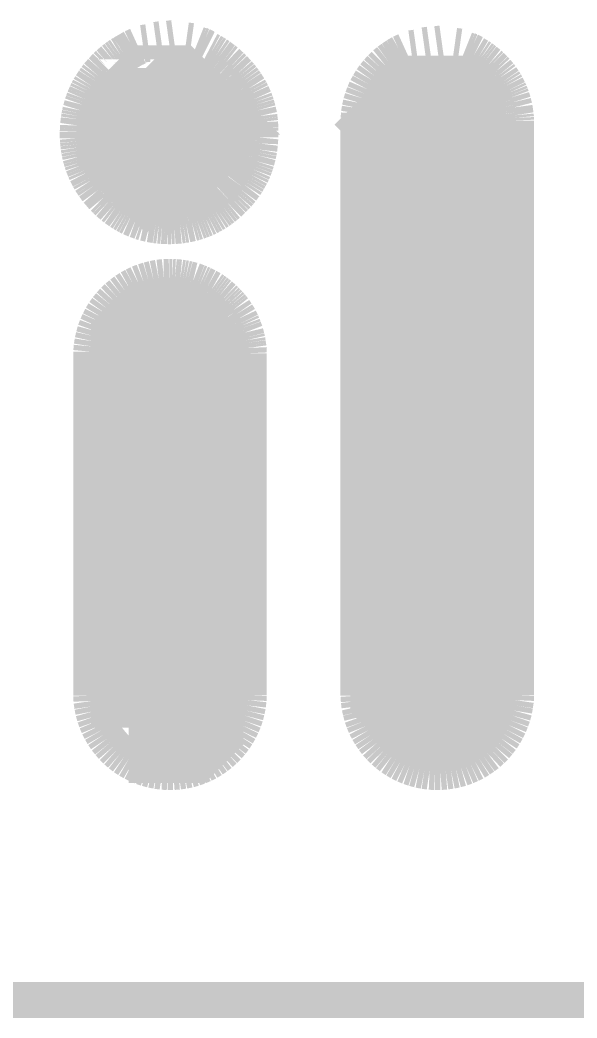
# Model space of a CAD drawing. Extents: x -91 to 88, y -70 to 91.
# Drawn here: x 28.754 to 31.104, y 35.446 to 39.657 of the extents above; entities that cross this region are included whole.
import ezdxf

# ---------------------------------------------------------------- set-up
doc = ezdxf.new("R2010")
doc.units = 0
doc.layers.add('BG_SILKSCREEN_TOP', color=2, linetype='CONTINUOUS')
doc.layers.add('PG_SILKSCREEN_TOP', color=254, linetype='CONTINUOUS')

msp = doc.modelspace()

# ---------------------------------------------------------------- linework, layer by layer
at = {"layer": 'BG_SILKSCREEN_TOP'}
for points, const_width in [([(29.249116, 39.545006), (29.230066, 39.536116)], 0.159258), ([(29.251656, 39.54653), (29.232098, 39.53764)], 0.159258), ([(29.271976, 39.556182), (29.29382, 39.55923)], 0.159258), ([(29.327856, 39.568882), (29.3497, 39.57193)], 0.159258), ([(29.381196, 39.573962), (29.40304, 39.57701)], 0.159258), ([(29.477208, 39.563802), (29.455364, 39.56685)], 0.159258), ([(29.509974, 39.5478), (29.499814, 39.551864)], 0.159258), ([(29.518864, 39.546276), (29.509466, 39.55034)], 0.159258), ([(29.51988, 39.543482), (29.509974, 39.5478)], 0.159258), ([(29.528516, 39.54145), (29.518864, 39.546276)], 0.159258), ([(29.529532, 39.538656), (29.51988, 39.543482)], 0.159258), ([(30.459172, 39.546022), (30.481016, 39.54907)], 0.159258), ([(30.512512, 39.551102), (30.534356, 39.55415)], 0.159258), ([(30.608524, 39.540942), (30.58668, 39.54399)], 0.159258), ([(29.179774, 39.507414), (29.169614, 39.500302)], 0.159258), ([(29.190188, 39.513764), (29.179774, 39.507414)], 0.159258), ([(29.201364, 39.520114), (29.190188, 39.513764)], 0.159258), ([(29.211524, 39.52494), (29.193998, 39.513256)], 0.159258), ([(29.213556, 39.526972), (29.19603, 39.515288)], 0.159258), ([(29.212032, 39.525956), (29.201364, 39.520114)], 0.159258), ([(29.230066, 39.536116), (29.211524, 39.52494)], 0.159258), ([(29.232098, 39.53764), (29.213556, 39.526972)], 0.159258), ([(29.538168, 39.536624), (29.528516, 39.54145)], 0.159258), ([(29.539184, 39.53383), (29.529532, 39.538656)], 0.159258), ([(29.561028, 39.52113), (29.549852, 39.526972)], 0.159258), ([(29.571696, 39.51478), (29.561028, 39.52113)], 0.159258), ([(29.58211, 39.50843), (29.571696, 39.51478)], 0.159258), ([(29.592778, 39.501064), (29.58211, 39.50843)], 0.159258), ([(29.602938, 39.493444), (29.592778, 39.501064)], 0.159258), ([(30.34284, 39.50208), (30.325314, 39.490396)], 0.159258), ([(30.344872, 39.504112), (30.327346, 39.492428)], 0.159258), ([(30.361382, 39.513256), (30.34284, 39.50208)], 0.159258), ([(30.363414, 39.51478), (30.344872, 39.504112)], 0.159258), ([(30.380432, 39.522146), (30.361382, 39.513256)], 0.159258), ([(30.382972, 39.52367), (30.363414, 39.51478)], 0.159258), ([(30.403292, 39.533322), (30.425136, 39.53637)], 0.159258), ([(30.64129, 39.52494), (30.63113, 39.529004)], 0.159258), ([(30.65018, 39.523416), (30.640782, 39.52748)], 0.159258), ([(30.651196, 39.520622), (30.64129, 39.52494)], 0.159258), ([(30.659832, 39.51859), (30.65018, 39.523416)], 0.159258), ([(30.660848, 39.515796), (30.651196, 39.520622)], 0.159258), ([(30.669484, 39.513764), (30.659832, 39.51859)], 0.159258), ([(30.6705, 39.51097), (30.660848, 39.515796)], 0.159258), ([(30.67939, 39.505636), (30.6705, 39.51097)], 0.159258), ([(30.688534, 39.500302), (30.67939, 39.505636)], 0.159258), ([(29.350716, 39.294308), (29.350716, 39.002208), (29.382466, 38.970458), (29.58973, 39.177468), (29.58973, 39.214806), (29.509974, 39.294308), (29.249878, 39.294308), (29.15412, 39.198804), (29.15412, 39.113714), (29.286962, 38.981126), (29.350716, 39.04488), (29.350716, 39.294308), (29.3878, 39.331646), (29.467556, 39.331646), (29.409136, 39.390066), (29.29763, 39.390066), (29.228542, 39.320978), (29.228542, 39.304976), (29.53131, 39.002208)], 0.318516), ([(29.120084, 39.4589), (29.111194, 39.449502)], 0.159258), ([(29.129736, 39.468044), (29.120084, 39.4589)], 0.159258), ([(29.139388, 39.476426), (29.129736, 39.468044)], 0.159258), ([(29.149294, 39.485062), (29.139388, 39.476426)], 0.159258), ([(29.159454, 39.492936), (29.149294, 39.485062)], 0.159258), ([(29.169614, 39.500302), (29.159454, 39.492936)], 0.159258), ([(29.613606, 39.48557), (29.602938, 39.493444)], 0.159258), ([(29.623766, 39.477696), (29.613606, 39.48557)], 0.159258), ([(29.633164, 39.468552), (29.623766, 39.477696)], 0.159258), ([(29.643324, 39.459408), (29.633164, 39.468552)], 0.159258), ([(29.652976, 39.45001), (29.643324, 39.459408)], 0.159258), ([(30.293818, 39.46652), (30.279086, 39.451534)], 0.159258), ([(30.310328, 39.479728), (30.293818, 39.46652)], 0.159258), ([(30.327346, 39.492428), (30.310328, 39.479728)], 0.159258), ([(30.697424, 39.49446), (30.688534, 39.500302)], 0.159258), ([(30.70606, 39.48811), (30.697424, 39.49446)], 0.159258), ([(30.714442, 39.48176), (30.70606, 39.48811)], 0.159258), ([(30.722316, 39.47541), (30.714442, 39.48176)], 0.159258), ([(30.730952, 39.468552), (30.722316, 39.47541)], 0.159258), ([(30.738318, 39.461694), (30.730952, 39.468552)], 0.159258), ([(30.745684, 39.454328), (30.738318, 39.461694)], 0.159258), ([(29.085032, 39.420292), (29.077158, 39.410132)], 0.159258), ([(29.093668, 39.430198), (29.085032, 39.420292)], 0.159258), ([(29.10205, 39.43985), (29.093668, 39.430198)], 0.159258), ([(29.111194, 39.449502), (29.10205, 39.43985)], 0.159258), ([(29.662374, 39.43985), (29.652976, 39.45001)], 0.159258), ([(29.671518, 39.430198), (29.662374, 39.43985)], 0.159258), ([(29.680408, 39.419784), (29.671518, 39.430198)], 0.159258), ([(29.688536, 39.409624), (29.680408, 39.419784)], 0.159258), ([(30.306518, 39.214806), (30.306518, 36.803584), (30.423358, 36.686744), (30.566868, 36.686744), (30.657038, 36.777168), (30.657038, 37.095684), (30.503114, 36.94176), (30.503114, 36.925758), (30.64637, 37.069268), (30.64637, 39.31031), (30.609286, 39.347394), (30.43936, 39.347394), (30.306518, 39.214806), (30.434026, 39.087298), (30.450028, 39.087298), (30.49778, 39.039546), (30.49778, 37.03193)], 0.318516), ([(30.2514, 39.419276), (30.239208, 39.402258)], 0.159258), ([(30.264608, 39.435532), (30.2514, 39.419276)], 0.159258), ([(30.279086, 39.451534), (30.264608, 39.435532)], 0.159258), ([(30.753304, 39.446708), (30.745684, 39.454328)], 0.159258), ([(30.76067, 39.438834), (30.753304, 39.446708)], 0.159258), ([(30.76702, 39.43096), (30.76067, 39.438834)], 0.159258), ([(30.773878, 39.422832), (30.76702, 39.43096)], 0.159258), ([(30.780228, 39.41445), (30.773878, 39.422832)], 0.159258), ([(29.055822, 39.378382), (29.049472, 39.367714)], 0.159258), ([(29.062934, 39.388796), (29.055822, 39.378382)], 0.159258), ([(29.069792, 39.399464), (29.062934, 39.388796)], 0.159258), ([(29.077158, 39.410132), (29.069792, 39.399464)], 0.159258), ([(29.69641, 39.398956), (29.688536, 39.409624)], 0.159258), ([(29.703776, 39.388288), (29.69641, 39.398956)], 0.159258), ([(29.710634, 39.37762), (29.703776, 39.388288)], 0.159258), ([(29.717746, 39.366698), (29.710634, 39.37762)], 0.159258), ([(30.228032, 39.383462), (30.217872, 39.36492)], 0.159258), ([(30.239208, 39.402258), (30.228032, 39.383462)], 0.159258), ([(30.78607, 39.405306), (30.780228, 39.41445)], 0.159258), ([(30.791912, 39.396924), (30.78607, 39.405306)], 0.159258), ([(30.797754, 39.38778), (30.791912, 39.396924)], 0.159258), ([(30.803088, 39.378382), (30.797754, 39.38778)], 0.159258), ([(30.807914, 39.36873), (30.803088, 39.378382)], 0.159258), ([(29.033216, 39.333678), (29.02839, 39.322502)], 0.159258), ([(29.038296, 39.345362), (29.033216, 39.333678)], 0.159258), ([(29.04363, 39.356538), (29.038296, 39.345362)], 0.159258), ([(29.049472, 39.367714), (29.04363, 39.356538)], 0.159258), ([(29.723588, 39.35603), (29.717746, 39.366698)], 0.159258), ([(29.72943, 39.344854), (29.723588, 39.35603)], 0.159258), ([(29.734764, 39.33317), (29.72943, 39.344854)], 0.159258), ([(29.739844, 39.321994), (29.734764, 39.33317)], 0.159258), ([(30.20949, 39.345362), (30.20187, 39.325042)], 0.159258), ([(30.217872, 39.36492), (30.20949, 39.345362)], 0.159258), ([(30.81274, 39.359078), (30.807914, 39.36873)], 0.159258), ([(30.817058, 39.34968), (30.81274, 39.359078)], 0.159258), ([(30.821122, 39.33952), (30.817058, 39.34968)], 0.159258), ([(30.824932, 39.32936), (30.821122, 39.33952)], 0.159258), ([(29.019754, 39.298626), (29.016706, 39.286434)], 0.159258), ([(29.024072, 39.310818), (29.019754, 39.298626)], 0.159258), ([(29.02839, 39.322502), (29.024072, 39.310818)], 0.159258), ([(29.744162, 39.31031), (29.739844, 39.321994)], 0.159258), ([(29.747972, 39.298626), (29.744162, 39.31031)], 0.159258), ([(29.751528, 39.286434), (29.747972, 39.298626)], 0.159258), ([(30.19552, 39.30396), (30.190948, 39.282624)], 0.159258), ([(30.20187, 39.325042), (30.19552, 39.30396)], 0.159258), ([(30.82798, 39.3192), (30.824932, 39.32936)], 0.159258), ([(30.831282, 39.308786), (30.82798, 39.3192)], 0.159258), ([(30.833822, 39.298118), (30.831282, 39.308786)], 0.159258), ([(30.836616, 39.28745), (30.833822, 39.298118)], 0.159258), ([(29.00807, 39.249858), (29.006038, 39.236904)], 0.159258), ([(29.010356, 39.26205), (29.00807, 39.249858)], 0.159258), ([(29.012896, 39.274242), (29.010356, 39.26205)], 0.159258), ([(29.016706, 39.286434), (29.012896, 39.274242)], 0.159258), ([(29.75483, 39.27475), (29.751528, 39.286434)], 0.159258), ([(29.75737, 39.262558), (29.75483, 39.27475)], 0.159258), ([(29.760164, 39.250366), (29.75737, 39.262558)], 0.159258), ([(29.761688, 39.238174), (29.760164, 39.250366)], 0.159258), ([(30.187646, 39.261034), (30.186122, 39.238682)], 0.159258), ([(30.190948, 39.282624), (30.187646, 39.261034)], 0.159258), ([(30.83814, 39.276274), (30.836616, 39.28745)], 0.159258), ([(30.839664, 39.265606), (30.83814, 39.276274)], 0.159258), ([(30.841442, 39.25443), (30.839664, 39.265606)], 0.159258), ([(30.842458, 39.243508), (30.841442, 39.25443)], 0.159258), ([(29.002736, 39.210996), (29.002228, 39.197788)], 0.159258), ([(29.004514, 39.223696), (29.002736, 39.210996)], 0.159258), ([(29.006038, 39.236904), (29.004514, 39.223696)], 0.159258), ([(29.763212, 39.22522), (29.761688, 39.238174)], 0.159258), ([(29.76372, 39.213028), (29.763212, 39.22522)], 0.159258), ([(29.764482, 39.200328), (29.76372, 39.213028)], 0.159258), ([(30.186122, 39.238682), (30.185614, 39.221664)], 0.159258), ([(30.185614, 39.221664), (30.185614, 39.201852)], 0.159258), ([(30.842966, 39.232332), (30.842458, 39.243508)], 0.159258), ([(30.842966, 39.222172), (30.842966, 39.232332)], 0.159258), ([(30.842966, 39.20617), (30.842966, 39.222172)], 0.159258), ([(30.842966, 39.167562), (30.842966, 39.20617)], 0.159258), ([(29.002228, 39.197788), (29.00172, 39.184326)], 0.159258), ([(29.00172, 39.184326), (29.00172, 39.171118)], 0.159258), ([(29.00172, 39.171118), (29.00172, 39.15791)], 0.159258), ([(29.76499, 39.18712), (29.764482, 39.200328)], 0.159258), ([(29.764482, 39.17442), (29.76499, 39.18712)], 0.159258), ([(29.764482, 39.160958), (29.764482, 39.17442)], 0.159258), ([(30.185614, 39.201852), (30.185614, 39.16045)], 0.159258), ([(30.842966, 39.107872), (30.842966, 39.167562)], 0.159258), ([(29.00172, 39.15791), (29.002736, 39.14521)], 0.159258), ([(29.002736, 39.14521), (29.004006, 39.13251)], 0.159258), ([(29.004006, 39.13251), (29.00553, 39.119556)], 0.159258), ([(29.759656, 39.110158), (29.76118, 39.122858)], 0.159258), ([(29.76118, 39.122858), (29.762704, 39.135558)], 0.159258), ([(29.762704, 39.135558), (29.763212, 39.148258)], 0.159258), ([(29.763212, 39.148258), (29.764482, 39.160958)], 0.159258), ([(30.185614, 39.16045), (30.185614, 39.097966)], 0.159258), ([(29.00553, 39.119556), (29.007562, 39.106856)], 0.159258), ([(29.007562, 39.106856), (29.009848, 39.094664)], 0.159258), ([(29.009848, 39.094664), (29.012388, 39.082472)], 0.159258), ([(29.012388, 39.082472), (29.01569, 39.070788)], 0.159258), ([(29.751528, 39.073328), (29.75483, 39.085774)], 0.159258), ([(29.75483, 39.085774), (29.75737, 39.097966)], 0.159258), ([(29.75737, 39.097966), (29.759656, 39.110158)], 0.159258), ([(30.185614, 39.097966), (30.185614, 39.017194)], 0.159258), ([(30.842966, 39.029894), (30.842966, 39.107872)], 0.159258), ([(29.01569, 39.070788), (29.019246, 39.058596)], 0.159258), ([(29.019246, 39.058596), (29.023056, 39.046912)], 0.159258), ([(29.023056, 39.046912), (29.027374, 39.035736)], 0.159258), ([(29.736288, 39.026592), (29.740606, 39.038276)], 0.159258), ([(29.740606, 39.038276), (29.74467, 39.04996)], 0.159258), ([(29.74467, 39.04996), (29.74848, 39.061644)], 0.159258), ([(29.74848, 39.061644), (29.751528, 39.073328)], 0.159258), ([(29.027374, 39.035736), (29.031946, 39.024052)], 0.159258), ([(29.031946, 39.024052), (29.036772, 39.012876)], 0.159258), ([(29.036772, 39.012876), (29.042614, 39.0017)], 0.159258), ([(29.042614, 39.0017), (29.048456, 38.990524)], 0.159258), ([(29.720286, 38.993826), (29.726128, 39.004494)], 0.159258), ([(29.726128, 39.004494), (29.731462, 39.01567)], 0.159258), ([(29.731462, 39.01567), (29.736288, 39.026592)], 0.159258), ([(30.185614, 39.017194), (30.185614, 38.92042)], 0.159258), ([(30.842966, 38.935406), (30.842966, 39.029894)], 0.159258), ([(29.048456, 38.990524), (29.054298, 38.979856)], 0.159258), ([(29.054298, 38.979856), (29.061156, 38.969442)], 0.159258), ([(29.061156, 38.969442), (29.068268, 38.958774)], 0.159258), ([(29.068268, 38.958774), (29.075634, 38.948614)], 0.159258), ([(29.693108, 38.951408), (29.700728, 38.961314)], 0.159258), ([(29.700728, 38.961314), (29.707586, 38.971982)], 0.159258), ([(29.707586, 38.971982), (29.713936, 38.98265)], 0.159258), ([(29.713936, 38.98265), (29.720286, 38.993826)], 0.159258), ([(29.075634, 38.948614), (29.083, 38.938454)], 0.159258), ([(29.083, 38.938454), (29.091636, 38.928548)], 0.159258), ([(29.091636, 38.928548), (29.100018, 38.918896)], 0.159258), ([(29.100018, 38.918896), (29.1084, 38.908736)], 0.159258), ([(29.650182, 38.901878), (29.659834, 38.91153)], 0.159258), ([(29.659834, 38.91153), (29.668724, 38.920928)], 0.159258), ([(29.668724, 38.920928), (29.67736, 38.931088)], 0.159258), ([(29.67736, 38.931088), (29.685742, 38.941248)], 0.159258), ([(29.685742, 38.941248), (29.693108, 38.951408)], 0.159258), ([(30.185614, 38.92042), (30.185614, 38.809422)], 0.159258), ([(30.842966, 38.825932), (30.842966, 38.935406)], 0.159258), ([(29.1084, 38.908736), (29.118052, 38.899338)], 0.159258), ([(29.118052, 38.899338), (29.127704, 38.890194)], 0.159258), ([(29.127704, 38.890194), (29.13761, 38.881812)], 0.159258), ([(29.13761, 38.881812), (29.147262, 38.873176)], 0.159258), ([(29.147262, 38.873176), (29.157422, 38.865302)], 0.159258), ([(29.610812, 38.867334), (29.620972, 38.875462)], 0.159258), ([(29.620972, 38.875462), (29.631132, 38.883844)], 0.159258), ([(29.631132, 38.883844), (29.64053, 38.892988)], 0.159258), ([(29.64053, 38.892988), (29.650182, 38.901878)], 0.159258), ([(29.157422, 38.865302), (29.16809, 38.857936)], 0.159258), ([(29.16809, 38.857936), (29.177996, 38.850824)], 0.159258), ([(29.177996, 38.850824), (29.188664, 38.843966)], 0.159258), ([(29.188664, 38.843966), (29.199332, 38.837616)], 0.159258), ([(29.199332, 38.837616), (29.21, 38.831774)], 0.159258), ([(29.21, 38.831774), (29.221176, 38.825932)], 0.159258), ([(29.536644, 38.822122), (29.54782, 38.827456)], 0.159258), ([(29.54782, 38.827456), (29.558742, 38.833298)], 0.159258), ([(29.558742, 38.833298), (29.56941, 38.83914)], 0.159258), ([(29.56941, 38.83914), (29.580078, 38.84549)], 0.159258), ([(29.580078, 38.84549), (29.590746, 38.852602)], 0.159258), ([(29.590746, 38.852602), (29.600906, 38.859968)], 0.159258), ([(29.600906, 38.859968), (29.610812, 38.867334)], 0.159258), ([(29.221176, 38.825932), (29.232352, 38.821106)], 0.159258), ([(29.232352, 38.821106), (29.243528, 38.81628)], 0.159258), ([(29.243528, 38.81628), (29.255212, 38.812216)], 0.159258), ([(29.255212, 38.812216), (29.266134, 38.807898)], 0.159258), ([(29.266134, 38.807898), (29.277818, 38.804088)], 0.159258), ([(29.277818, 38.804088), (29.29001, 38.801548)], 0.159258), ([(29.29001, 38.801548), (29.302456, 38.798246)], 0.159258), ([(29.302456, 38.798246), (29.314648, 38.796214)], 0.159258), ([(29.314648, 38.796214), (29.32684, 38.794182)], 0.159258), ([(29.32684, 38.794182), (29.33954, 38.792404)], 0.159258), ([(29.33954, 38.792404), (29.35224, 38.791388)], 0.159258), ([(29.35224, 38.791388), (29.36494, 38.79088)], 0.159258), ([(29.36494, 38.79088), (29.378402, 38.790372)], 0.159258), ([(29.378402, 38.790372), (29.391102, 38.790372)], 0.159258), ([(29.391102, 38.790372), (29.40431, 38.79088)], 0.159258), ([(29.40431, 38.79088), (29.41701, 38.791896)], 0.159258), ([(29.41701, 38.791896), (29.42971, 38.792912)], 0.159258), ([(29.42971, 38.792912), (29.442664, 38.79469)], 0.159258), ([(29.442664, 38.79469), (29.454856, 38.796722)], 0.159258), ([(29.454856, 38.796722), (29.467048, 38.799516)], 0.159258), ([(29.467048, 38.799516), (29.47924, 38.802056)], 0.159258), ([(29.47924, 38.802056), (29.490924, 38.805358)], 0.159258), ([(29.490924, 38.805358), (29.502608, 38.808914)], 0.159258), ([(29.502608, 38.808914), (29.514292, 38.813232)], 0.159258), ([(29.514292, 38.813232), (29.525468, 38.81755)], 0.159258), ([(29.525468, 38.81755), (29.536644, 38.822122)], 0.159258), ([(30.185614, 38.809422), (30.185614, 38.686232)], 0.159258), ([(30.842966, 38.704266), (30.842966, 38.825932)], 0.159258), ([(30.842966, 38.572694), (30.842966, 38.704266)], 0.159258), ([(30.185614, 38.686232), (30.185614, 38.552882)], 0.159258), ([(29.25572, 38.54196), (29.236416, 38.532308)], 0.159258), ([(29.275786, 38.549834), (29.25572, 38.54196)], 0.159258), ([(29.296614, 38.556184), (29.275786, 38.549834)], 0.159258), ([(29.317188, 38.561518), (29.296614, 38.556184)], 0.159258), ([(29.339032, 38.565836), (29.317188, 38.561518)], 0.159258), ([(29.361384, 38.568376), (29.339032, 38.565836)], 0.159258), ([(29.383482, 38.568884), (29.361384, 38.568376)], 0.159258), ([(29.396944, 38.568884), (29.383482, 38.568884)], 0.159258), ([(29.40812, 38.568376), (29.396944, 38.568884)], 0.159258), ([(29.419296, 38.56736), (29.40812, 38.568376)], 0.159258), ([(29.430218, 38.566344), (29.419296, 38.56736)], 0.159258), ([(29.441394, 38.564566), (29.430218, 38.566344)], 0.159258), ([(29.452062, 38.562534), (29.441394, 38.564566)], 0.159258), ([(29.46273, 38.559994), (29.452062, 38.562534)], 0.159258), ([(29.473398, 38.5572), (29.46273, 38.559994)], 0.159258), ([(29.484066, 38.55466), (29.473398, 38.5572)], 0.159258), ([(29.493972, 38.55085), (29.484066, 38.55466)], 0.159258), ([(29.504132, 38.54704), (29.493972, 38.55085)], 0.159258), ([(29.514292, 38.542976), (29.504132, 38.54704)], 0.159258), ([(29.52369, 38.538658), (29.514292, 38.542976)], 0.159258), ([(29.533342, 38.533832), (29.52369, 38.538658)], 0.159258), ([(29.542994, 38.529006), (29.533342, 38.533832)], 0.159258), ([(30.185614, 38.552882), (30.185614, 38.412674)], 0.159258), ([(30.842966, 38.432994), (30.842966, 38.572694)], 0.159258), ([(29.182822, 38.497764), (29.16682, 38.484048)], 0.159258), ([(29.19984, 38.510464), (29.182822, 38.497764)], 0.159258), ([(29.217874, 38.522148), (29.19984, 38.510464)], 0.159258), ([(29.236416, 38.532308), (29.217874, 38.522148)], 0.159258), ([(29.552392, 38.523672), (29.542994, 38.529006)], 0.159258), ([(29.561536, 38.518592), (29.552392, 38.523672)], 0.159258), ([(29.569918, 38.51275), (29.561536, 38.518592)], 0.159258), ([(29.579062, 38.506146), (29.569918, 38.51275)], 0.159258), ([(29.587444, 38.499796), (29.579062, 38.506146)], 0.159258), ([(29.595572, 38.493446), (29.587444, 38.499796)], 0.159258), ([(29.603446, 38.486588), (29.595572, 38.493446)], 0.159258), ([(29.137102, 38.453568), (29.123894, 38.437312)], 0.159258), ([(29.21254, 36.670996), (29.21254, 38.311836), (29.292296, 38.391592), (29.419804, 38.391592), (29.536644, 38.274752), (29.536644, 36.665662), (29.467556, 36.596574), (29.371798, 36.596574), (29.371798, 38.280086), (29.398468, 38.306502), (29.493972, 38.210998), (29.493972, 36.936426)], 0.318516), ([(29.15158, 38.46957), (29.137102, 38.453568)], 0.159258), ([(29.16682, 38.484048), (29.15158, 38.46957)], 0.159258), ([(29.61132, 38.47973), (29.603446, 38.486588)], 0.159258), ([(29.61894, 38.472364), (29.61132, 38.47973)], 0.159258), ([(29.626306, 38.464744), (29.61894, 38.472364)], 0.159258), ([(29.633672, 38.45687), (29.626306, 38.464744)], 0.159258), ([(29.64053, 38.448996), (29.633672, 38.45687)], 0.159258), ([(29.647642, 38.44036), (29.64053, 38.448996)], 0.159258), ([(29.111702, 38.420294), (29.100526, 38.401752)], 0.159258), ([(29.123894, 38.437312), (29.111702, 38.420294)], 0.159258), ([(29.653992, 38.432486), (29.647642, 38.44036)], 0.159258), ([(29.659834, 38.423342), (29.653992, 38.432486)], 0.159258), ([(29.665676, 38.41496), (29.659834, 38.423342)], 0.159258), ([(29.671518, 38.405308), (29.665676, 38.41496)], 0.159258), ([(30.185614, 38.412674), (30.185614, 38.266116)], 0.159258), ([(30.842966, 38.287452), (30.842966, 38.432994)], 0.159258), ([(29.090874, 38.382956), (29.081984, 38.363398)], 0.159258), ([(29.100526, 38.401752), (29.090874, 38.382956)], 0.159258), ([(29.676852, 38.396418), (29.671518, 38.405308)], 0.159258), ([(29.681424, 38.386766), (29.676852, 38.396418)], 0.159258), ([(29.68625, 38.377114), (29.681424, 38.386766)], 0.159258), ([(29.690568, 38.367716), (29.68625, 38.377114)], 0.159258), ([(29.694378, 38.357556), (29.690568, 38.367716)], 0.159258), ([(29.068776, 38.321996), (29.06395, 38.30066)], 0.159258), ([(29.074618, 38.343332), (29.068776, 38.321996)], 0.159258), ([(29.081984, 38.363398), (29.074618, 38.343332)], 0.159258), ([(29.697934, 38.347396), (29.694378, 38.357556)], 0.159258), ([(29.701744, 38.33749), (29.697934, 38.347396)], 0.159258), ([(29.704284, 38.326822), (29.701744, 38.33749)], 0.159258), ([(29.707078, 38.316154), (29.704284, 38.326822)], 0.159258), ([(29.06395, 38.30066), (29.060648, 38.27907)], 0.159258), ([(29.709618, 38.305486), (29.707078, 38.316154)], 0.159258), ([(29.711396, 38.29431), (29.709618, 38.305486)], 0.159258), ([(29.71292, 38.283642), (29.711396, 38.29431)], 0.159258), ([(29.714444, 38.27272), (29.71292, 38.283642)], 0.159258), ([(30.842966, 38.137592), (30.842966, 38.287452)], 0.159258), ([(29.060648, 38.27907), (29.058616, 38.256718)], 0.159258), ([(29.058616, 38.256718), (29.058616, 38.2397)], 0.159258), ([(29.058616, 38.2397), (29.058616, 38.228524)], 0.159258), ([(29.714952, 38.261544), (29.714444, 38.27272)], 0.159258), ([(29.71546, 38.250368), (29.714952, 38.261544)], 0.159258), ([(29.71546, 38.240208), (29.71546, 38.250368)], 0.159258), ([(29.71546, 38.231064), (29.71546, 38.240208)], 0.159258), ([(30.185614, 38.266116), (30.185614, 38.11651)], 0.159258), ([(29.058616, 38.228524), (29.058616, 38.203632)], 0.159258), ([(29.058616, 38.203632), (29.058616, 38.166802)], 0.159258), ([(29.71546, 38.207696), (29.71546, 38.231064)], 0.159258), ([(29.71546, 38.172644), (29.71546, 38.207696)], 0.159258), ([(29.058616, 38.166802), (29.058616, 38.11905)], 0.159258), ([(29.71546, 38.12667), (29.71546, 38.172644)], 0.159258), ([(29.058616, 38.11905), (29.058616, 38.061646)], 0.159258), ([(29.71546, 38.070282), (29.71546, 38.12667)], 0.159258), ([(30.185614, 38.11651), (30.185614, 37.965126)], 0.159258), ([(30.842966, 37.98697), (30.842966, 38.137592)], 0.159258), ([(29.71546, 38.00602), (29.71546, 38.070282)], 0.159258), ([(29.058616, 38.061646), (29.058616, 37.99586)], 0.159258), ([(29.058616, 37.99586), (29.058616, 37.923216)], 0.159258), ([(29.71546, 37.933884), (29.71546, 38.00602)], 0.159258), ([(30.842966, 37.836094), (30.842966, 37.98697)], 0.159258), ([(30.185614, 37.965126), (30.185614, 37.814758)], 0.159258), ([(29.058616, 37.923216), (29.058616, 37.844476)], 0.159258), ([(29.71546, 37.855652), (29.71546, 37.933884)], 0.159258), ([(29.058616, 37.844476), (29.058616, 37.761164)], 0.159258), ([(29.71546, 37.773356), (29.71546, 37.855652)], 0.159258), ([(30.842966, 37.688012), (30.842966, 37.836094)], 0.159258), ([(30.185614, 37.814758), (30.185614, 37.667184)], 0.159258), ([(29.058616, 37.761164), (29.058616, 37.67455)], 0.159258), ([(29.71546, 37.686742), (29.71546, 37.773356)], 0.159258), ([(29.058616, 37.67455), (29.058616, 37.585904)], 0.159258), ([(29.71546, 37.598604), (29.71546, 37.686742)], 0.159258), ([(30.185614, 37.667184), (30.185614, 37.524944)], 0.159258), ([(30.842966, 37.544502), (30.842966, 37.688012)], 0.159258), ([(29.058616, 37.585904), (29.058616, 37.496242)], 0.159258), ([(29.71546, 37.508942), (29.71546, 37.598604)], 0.159258), ([(30.185614, 37.524944), (30.185614, 37.389308)], 0.159258), ([(30.842966, 37.408104), (30.842966, 37.544502)], 0.159258), ([(29.058616, 37.496242), (29.058616, 37.406834)], 0.159258), ([(29.71546, 37.419788), (29.71546, 37.508942)], 0.159258), ([(29.058616, 37.406834), (29.058616, 37.319966)], 0.159258), ([(29.71546, 37.332158), (29.71546, 37.419788)], 0.159258), ([(30.842966, 37.280596), (30.842966, 37.408104)], 0.159258), ([(30.185614, 37.389308), (30.185614, 37.26307)], 0.159258), ([(29.058616, 37.319966), (29.058616, 37.235384)], 0.159258), ([(29.71546, 37.247068), (29.71546, 37.332158)], 0.159258), ([(30.842966, 37.164264), (30.842966, 37.280596)], 0.159258), ([(29.058616, 37.235384), (29.058616, 37.15512)], 0.159258), ([(29.71546, 37.166296), (29.71546, 37.247068)], 0.159258), ([(30.185614, 37.26307), (30.185614, 37.148262)], 0.159258), ([(29.058616, 37.15512), (29.058616, 37.080952)], 0.159258), ([(29.71546, 37.090858), (29.71546, 37.166296)], 0.159258), ([(30.185614, 37.148262), (30.185614, 37.047424)], 0.159258), ([(30.842966, 37.060632), (30.842966, 37.164264)], 0.159258), ([(29.058616, 37.080952), (29.058616, 37.01288)], 0.159258), ([(29.71546, 37.022024), (29.71546, 37.090858)], 0.159258), ([(30.842966, 36.973002), (30.842966, 37.060632)], 0.159258), ([(29.71546, 36.96081), (29.71546, 37.022024)], 0.159258), ([(30.185614, 37.047424), (30.185614, 36.961826)], 0.159258), ([(29.058616, 37.01288), (29.058616, 36.952936)], 0.159258), ([(29.058616, 36.952936), (29.058616, 36.90239)], 0.159258), ([(29.71546, 36.90874), (29.71546, 36.96081)], 0.159258), ([(30.185614, 36.961826), (30.185614, 36.894008)], 0.159258), ([(30.842966, 36.90239), (30.842966, 36.973002)], 0.159258), ([(29.058616, 36.90239), (29.058616, 36.862004)], 0.159258), ([(29.71546, 36.867338), (29.71546, 36.90874)], 0.159258), ([(30.185614, 36.894008), (30.185614, 36.846256)], 0.159258), ([(30.842966, 36.851336), (30.842966, 36.90239)], 0.159258), ([(29.058616, 36.862004), (29.058616, 36.83381)], 0.159258), ([(29.71546, 36.837112), (29.71546, 36.867338)], 0.159258), ([(30.842966, 36.822126), (30.842966, 36.851336)], 0.159258), ([(29.058616, 36.83381), (29.058616, 36.81857)], 0.159258), ([(29.058616, 36.81857), (29.058616, 36.806378)], 0.159258), ([(29.058616, 36.806378), (29.059632, 36.784026)], 0.159258), ([(29.714444, 36.787328), (29.71546, 36.809426)], 0.159258), ([(29.71546, 36.819586), (29.71546, 36.837112)], 0.159258), ([(29.71546, 36.809426), (29.71546, 36.819586)], 0.159258), ([(30.185614, 36.846256), (30.185614, 36.820094)], 0.159258), ([(30.185614, 36.820094), (30.185614, 36.806378)], 0.159258), ([(30.185614, 36.806378), (30.187138, 36.784026)], 0.159258), ([(30.84195, 36.787328), (30.842966, 36.809426)], 0.159258), ([(30.842966, 36.809426), (30.842966, 36.822126)], 0.159258), ([(29.059632, 36.784026), (29.062934, 36.761674)], 0.159258), ([(29.707586, 36.743132), (29.711904, 36.764976)], 0.159258), ([(29.711904, 36.764976), (29.714444, 36.787328)], 0.159258), ([(30.187138, 36.784026), (30.189678, 36.761674)], 0.159258), ([(30.835092, 36.74364), (30.838648, 36.764976)], 0.159258), ([(30.838648, 36.764976), (30.84195, 36.787328)], 0.159258), ([(29.062934, 36.761674), (29.066998, 36.740592)], 0.159258), ([(29.066998, 36.740592), (29.07284, 36.719256)], 0.159258), ([(29.695394, 36.70173), (29.702252, 36.722304)], 0.159258), ([(29.702252, 36.722304), (29.707586, 36.743132)], 0.159258), ([(30.189678, 36.761674), (30.194504, 36.740592)], 0.159258), ([(30.194504, 36.740592), (30.199838, 36.719256)], 0.159258), ([(30.822138, 36.70173), (30.82925, 36.722304)], 0.159258), ([(30.82925, 36.722304), (30.835092, 36.74364)], 0.159258), ([(29.07284, 36.719256), (29.079952, 36.698936)], 0.159258), ([(29.079952, 36.698936), (29.088334, 36.67887)], 0.159258), ([(29.677868, 36.662868), (29.687266, 36.682172)], 0.159258), ([(29.687266, 36.682172), (29.695394, 36.70173)], 0.159258), ([(30.199838, 36.719256), (30.207204, 36.698936)], 0.159258), ([(30.207204, 36.698936), (30.215332, 36.67887)], 0.159258), ([(30.804612, 36.662868), (30.814264, 36.682172)], 0.159258), ([(30.814264, 36.682172), (30.822138, 36.70173)], 0.159258), ([(29.088334, 36.67887), (29.097986, 36.65982)], 0.159258), ([(29.097986, 36.65982), (29.1084, 36.641786)], 0.159258), ([(29.1084, 36.641786), (29.120084, 36.62426)], 0.159258), ([(29.655516, 36.626292), (29.6672, 36.644326)], 0.159258), ([(29.6672, 36.644326), (29.677868, 36.662868)], 0.159258), ([(30.215332, 36.67887), (30.22473, 36.660328)], 0.159258), ([(30.22473, 36.660328), (30.235906, 36.641786)], 0.159258), ([(30.235906, 36.641786), (30.24759, 36.62426)], 0.159258), ([(30.782514, 36.626292), (30.794198, 36.644326)], 0.159258), ([(30.794198, 36.644326), (30.804612, 36.662868)], 0.159258), ([(29.120084, 36.62426), (29.133546, 36.607242)], 0.159258), ([(29.133546, 36.607242), (29.147262, 36.59124)], 0.159258), ([(29.628846, 36.593272), (29.642816, 36.609782)], 0.159258), ([(29.642816, 36.609782), (29.655516, 36.626292)], 0.159258), ([(30.24759, 36.62426), (30.26029, 36.607242)], 0.159258), ([(30.26029, 36.607242), (30.274768, 36.59124)], 0.159258), ([(30.755844, 36.593272), (30.76956, 36.609782)], 0.159258), ([(30.76956, 36.609782), (30.782514, 36.626292)], 0.159258), ([(29.147262, 36.59124), (29.162248, 36.576254)], 0.159258), ([(29.162248, 36.576254), (29.177996, 36.562538)], 0.159258), ([(29.177996, 36.562538), (29.195014, 36.54933)], 0.159258), ([(29.581602, 36.551362), (29.598112, 36.564062)], 0.159258), ([(29.598112, 36.564062), (29.614114, 36.57854)], 0.159258), ([(29.614114, 36.57854), (29.628846, 36.593272)], 0.159258), ([(30.274768, 36.59124), (30.2895, 36.576254)], 0.159258), ([(30.2895, 36.576254), (30.305502, 36.562538)], 0.159258), ([(30.305502, 36.562538), (30.322012, 36.54933)], 0.159258), ([(30.7086, 36.551362), (30.725618, 36.564062)], 0.159258), ([(30.725618, 36.564062), (30.741112, 36.57854)], 0.159258), ([(30.741112, 36.57854), (30.755844, 36.593272)], 0.159258), ([(29.195014, 36.54933), (29.21254, 36.537646)], 0.159258), ([(29.21254, 36.537646), (29.231082, 36.526978)], 0.159258), ([(29.231082, 36.526978), (29.250386, 36.517326)], 0.159258), ([(29.250386, 36.517326), (29.269944, 36.508944)], 0.159258), ([(29.506926, 36.50996), (29.526992, 36.518596)], 0.159258), ([(29.526992, 36.518596), (29.545534, 36.527994)], 0.159258), ([(29.545534, 36.527994), (29.564076, 36.53917)], 0.159258), ([(29.564076, 36.53917), (29.581602, 36.551362)], 0.159258), ([(30.322012, 36.54933), (30.340046, 36.537646)], 0.159258), ([(30.340046, 36.537646), (30.35808, 36.526978)], 0.159258), ([(30.35808, 36.526978), (30.37713, 36.517326)], 0.159258), ([(30.37713, 36.517326), (30.396942, 36.508944)], 0.159258), ([(30.634178, 36.50996), (30.65399, 36.518596)], 0.159258), ([(30.65399, 36.518596), (30.67304, 36.527994)], 0.159258), ([(30.67304, 36.527994), (30.691074, 36.53917)], 0.159258), ([(30.691074, 36.53917), (30.7086, 36.551362)], 0.159258), ([(29.269944, 36.508944), (29.29001, 36.502086)], 0.159258), ([(29.29001, 36.502086), (29.311346, 36.496244)], 0.159258), ([(29.311346, 36.496244), (29.332682, 36.491926)], 0.159258), ([(29.332682, 36.491926), (29.355034, 36.488624)], 0.159258), ([(29.355034, 36.488624), (29.377132, 36.487608)], 0.159258), ([(29.377132, 36.487608), (29.399992, 36.487608)], 0.159258), ([(29.399992, 36.487608), (29.422344, 36.489386)], 0.159258), ([(29.422344, 36.489386), (29.444188, 36.492434)], 0.159258), ([(29.444188, 36.492434), (29.466032, 36.496752)], 0.159258), ([(29.466032, 36.496752), (29.486606, 36.502594)], 0.159258), ([(29.486606, 36.502594), (29.506926, 36.50996)], 0.159258), ([(30.396942, 36.508944), (30.417516, 36.502086)], 0.159258), ([(30.417516, 36.502086), (30.438344, 36.496244)], 0.159258), ([(30.438344, 36.496244), (30.460188, 36.491926)], 0.159258), ([(30.460188, 36.491926), (30.481778, 36.488624)], 0.159258), ([(30.481778, 36.488624), (30.504638, 36.487608)], 0.159258), ([(30.504638, 36.487608), (30.52699, 36.487608)], 0.159258), ([(30.52699, 36.487608), (30.54985, 36.489386)], 0.159258), ([(30.54985, 36.489386), (30.571694, 36.492434)], 0.159258), ([(30.571694, 36.492434), (30.592776, 36.496752)], 0.159258), ([(30.592776, 36.496752), (30.614112, 36.502594)], 0.159258), ([(30.614112, 36.502594), (30.634178, 36.50996)], 0.159258)]:
    msp.add_lwpolyline(points, dxfattribs=dict(at, const_width=const_width))
at = {"layer": 'PG_SILKSCREEN_TOP', "const_width": 0.1524}
msp.add_lwpolyline([(-3.87731, 35.522154), (47.55261, 35.522154)], dxfattribs=at)

doc.saveas('drawing.dxf')
